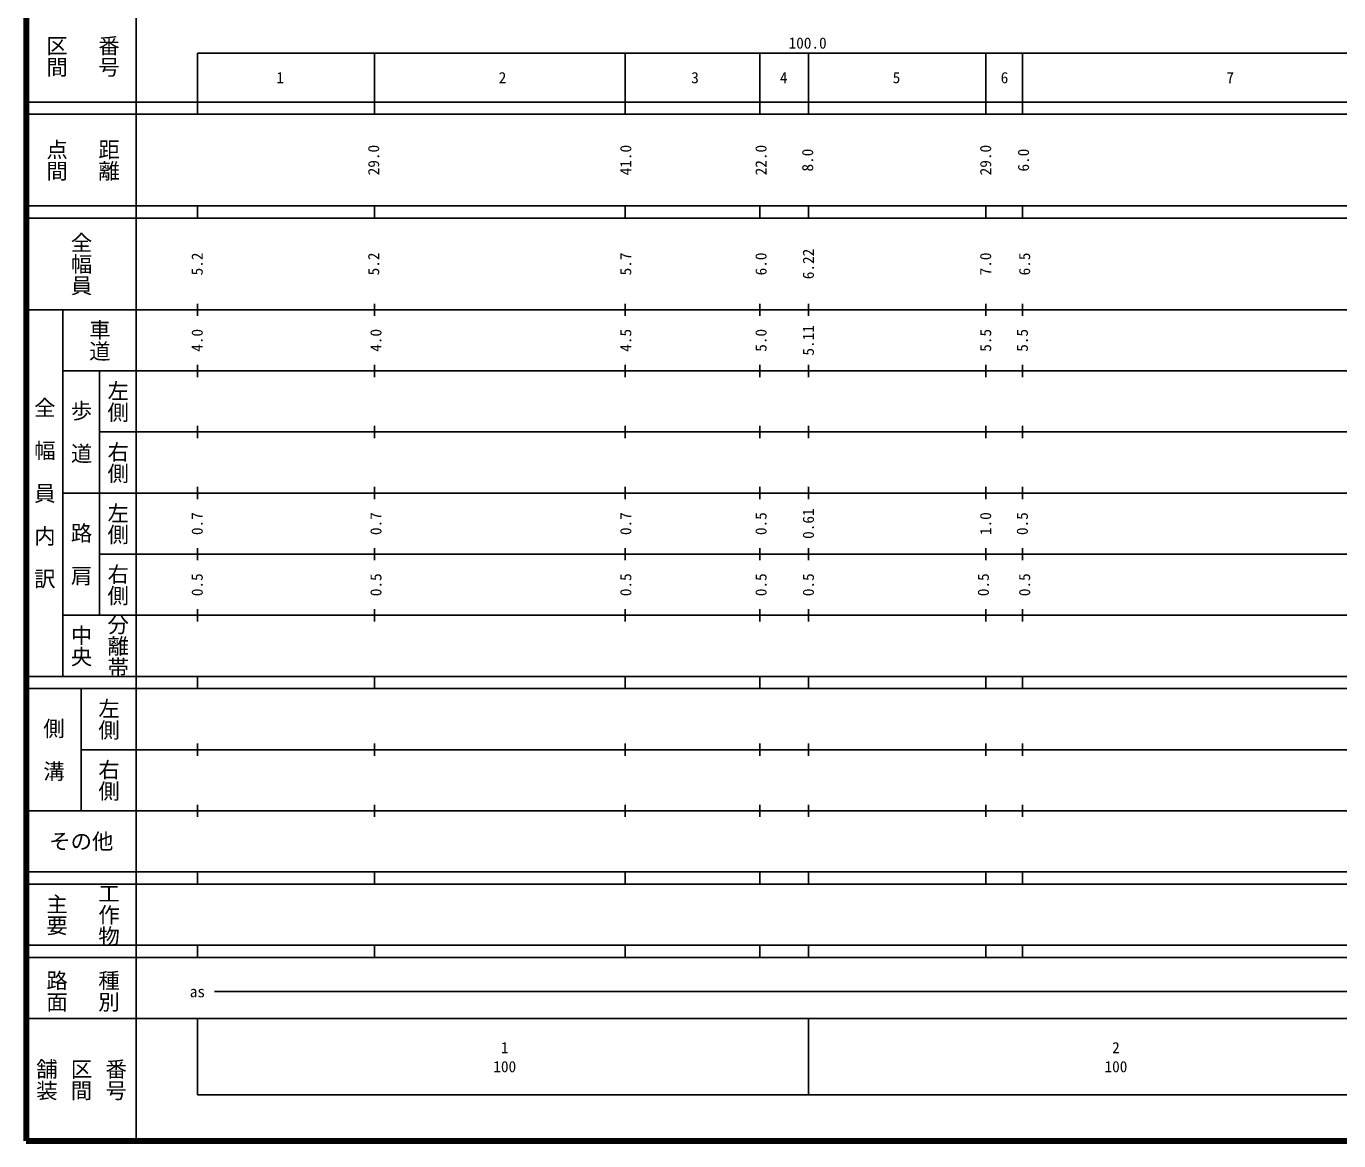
# Model space of a CAD drawing. Units: millimetres on the paper, enlarged 1000 times. Extents: x 40000 to 680000, y 20000 to 380000.
# Drawn here: x 40000 to 254744, y 20000 to 202409 of the extents above; entities that cross this region are included whole.
import ezdxf
from ezdxf.enums import TextEntityAlignment as Align

# ---------------------------------------------------------------- set-up
doc = ezdxf.new("R2010")
doc.units = ezdxf.units.MM
doc.header["$LTSCALE"] = 1000
doc.layers.add('M-TTL', color=2, linetype='Continuous', lineweight=140)
doc.layers.add('M-TTL-BAND', color=7, linetype='Continuous', lineweight=25)
doc.styles.add('@ＭＳ ゴシック', font='')
doc.styles.add('ＭＳ ゴシック', font='')
doc.styles.get('@ＭＳ ゴシック').set_extended_font_data('@MS Gothic')
doc.styles.get('ＭＳ ゴシック').set_extended_font_data('MS Gothic')

msp = doc.modelspace()

# ---------------------------------------------------------------- linework, layer by layer
at = {"layer": 'M-TTL'}
for p, q in [((40000, 380000), (40000, 20000)), ((40000, 20000), (680000, 20000))]:
    msp.add_line(p, q, dxfattribs=at)
at = {"layer": 'M-TTL-BAND'}
for p, q in [((58000, 370000), (58000, 20000)), ((68000, 198000), (579000, 198000)), ((68000, 198000), (68000, 188000)), ((97000, 198000), (97000, 188000)), ((138000, 198000), (138000, 188000)), ((160000, 198000), (160000, 188000)), ((168000, 198000), (168000, 188000)), ((197000, 198000), (197000, 188000)), ((203000, 198000), (203000, 188000)), ((40000, 190000), (579000, 190000)), ((40000, 188000), (579000, 188000)), ((40000, 173000), (579000, 173000)), ((68000, 171000), (68000, 173000)), ((97000, 173000), (97000, 171000)), ((138000, 173000), (138000, 171000)), ((160000, 173000), (160000, 171000)), ((168000, 171000), (168000, 173000)), ((197000, 173000), (197000, 171000)), ((203000, 173000), (203000, 171000)), ((40000, 171000), (579000, 171000)), ((68000, 155000), (68000, 157000)), ((97000, 157000), (97000, 155000)), ((138000, 157000), (138000, 155000)), ((160000, 157000), (160000, 155000)), ((168000, 155000), (168000, 157000)), ((197000, 157000), (197000, 155000)), ((203000, 157000), (203000, 155000)), ((40000, 156000), (579000, 156000)), ((46000, 96000), (46000, 156000)), ((68000, 145000), (68000, 147000)), ((97000, 147000), (97000, 145000)), ((138000, 147000), (138000, 145000)), ((160000, 147000), (160000, 145000)), ((168000, 145000), (168000, 147000)), ((197000, 147000), (197000, 145000)), ((203000, 147000), (203000, 145000)), ((46000, 146000), (579000, 146000)), ((52000, 146000), (52000, 106000)), ((52000, 136000), (579000, 136000)), ((68000, 135000), (68000, 137000)), ((97000, 137000), (97000, 135000)), ((138000, 137000), (138000, 135000)), ((160000, 137000), (160000, 135000)), ((168000, 135000), (168000, 137000)), ((197000, 137000), (197000, 135000)), ((203000, 137000), (203000, 135000)), ((68000, 125000), (68000, 127000)), ((97000, 127000), (97000, 125000)), ((138000, 127000), (138000, 125000)), ((160000, 127000), (160000, 125000)), ((168000, 125000), (168000, 127000)), ((197000, 127000), (197000, 125000)), ((203000, 127000), (203000, 125000)), ((46000, 126000), (579000, 126000)), ((52000, 116000), (579000, 116000)), ((68000, 115000), (68000, 117000)), ((97000, 117000), (97000, 115000)), ((138000, 117000), (138000, 115000)), ((160000, 117000), (160000, 115000)), ((168000, 115000), (168000, 117000)), ((197000, 117000), (197000, 115000)), ((203000, 117000), (203000, 115000)), ((46000, 106000), (579000, 106000)), ((68000, 105000), (68000, 107000)), ((97000, 107000), (97000, 105000)), ((138000, 107000), (138000, 105000)), ((160000, 107000), (160000, 105000)), ((168000, 105000), (168000, 107000)), ((197000, 107000), (197000, 105000)), ((203000, 107000), (203000, 105000)), ((40000, 96000), (579000, 96000)), ((68000, 94000), (68000, 96000)), ((97000, 96000), (97000, 94000)), ((138000, 96000), (138000, 94000)), ((160000, 96000), (160000, 94000)), ((168000, 94000), (168000, 96000)), ((197000, 96000), (197000, 94000)), ((203000, 96000), (203000, 94000)), ((40000, 94000), (579000, 94000)), ((49000, 94000), (49000, 74000)), ((49000, 84000), (579000, 84000)), ((68000, 83000), (68000, 85000)), ((97000, 85000), (97000, 83000)), ((138000, 85000), (138000, 83000)), ((160000, 85000), (160000, 83000)), ((168000, 83000), (168000, 85000)), ((197000, 85000), (197000, 83000)), ((203000, 85000), (203000, 83000)), ((40000, 74000), (579000, 74000)), ((68000, 73000), (68000, 75000)), ((97000, 75000), (97000, 73000)), ((138000, 75000), (138000, 73000)), ((160000, 75000), (160000, 73000)), ((168000, 73000), (168000, 75000)), ((197000, 75000), (197000, 73000)), ((203000, 75000), (203000, 73000)), ((40000, 64000), (579000, 64000)), ((68000, 62000), (68000, 64000)), ((97000, 64000), (97000, 62000)), ((138000, 64000), (138000, 62000)), ((160000, 64000), (160000, 62000)), ((168000, 62000), (168000, 64000)), ((197000, 64000), (197000, 62000)), ((203000, 64000), (203000, 62000)), ((40000, 62000), (579000, 62000)), ((40000, 52000), (579000, 52000)), ((68000, 50000), (68000, 52000)), ((97000, 52000), (97000, 50000)), ((138000, 52000), (138000, 50000)), ((160000, 52000), (160000, 50000)), ((168000, 50000), (168000, 52000)), ((197000, 52000), (197000, 50000)), ((203000, 52000), (203000, 50000)), ((40000, 50000), (579000, 50000)), ((70805, 44406), (565903, 44406)), ((40000, 40000), (579000, 40000)), ((68000, 40000), (68000, 27500)), ((168000, 40000), (168000, 27500)), ((68000, 27500), (579000, 27500))]:
    msp.add_line(p, q, dxfattribs=at)

# ---------------------------------------------------------------- texts
for s, height, rotation, style, p in [('区間', 2566, 270, '@ＭＳ ゴシック', (45000, 197500)), ('番号', 2566, 270, '@ＭＳ ゴシック', (53500, 197500)), ('点間', 2566, 270, '@ＭＳ ゴシック', (45000, 180500)), ('距離', 2566, 270, '@ＭＳ ゴシック', (53500, 180500)), ('29.0', 1833, 90, 'ＭＳ ゴシック', (96831, 180500)), ('41.0', 1833, 90, 'ＭＳ ゴシック', (138082, 180500)), ('22.0', 1833, 90, 'ＭＳ ゴシック', (160208, 180500)), ('29.0', 1833, 90, 'ＭＳ ゴシック', (196960, 180500)), ('8.0', 1833, 90, 'ＭＳ ゴシック', (167831, 180500)), ('6.0', 1833, 90, 'ＭＳ ゴシック', (203147, 180500)), ('全幅員', 2566, 270, '@ＭＳ ゴシック', (49000, 163500)), ('6.22', 1833, 90, 'ＭＳ ゴシック', (167955, 163500)), ('5.2', 1833, 90, 'ＭＳ ゴシック', (67955, 163500)), ('5.2', 1833, 90, 'ＭＳ ゴシック', (96831, 163500)), ('5.7', 1833, 90, 'ＭＳ ゴシック', (138082, 163500)), ('6.0', 1833, 90, 'ＭＳ ゴシック', (160208, 163500)), ('7.0', 1833, 90, 'ＭＳ ゴシック', (196960, 163500)), ('6.5', 1833, 90, 'ＭＳ ゴシック', (203335, 163500)), ('車道', 2566, 270, '@ＭＳ ゴシック', (52000, 151000)), ('4.0', 1833, 90, 'ＭＳ ゴシック', (67955, 151000)), ('4.0', 1833, 90, 'ＭＳ ゴシック', (97206, 151000)), ('4.5', 1833, 90, 'ＭＳ ゴシック', (138082, 151000)), ('5.0', 1833, 90, 'ＭＳ ゴシック', (160208, 151000)), ('5.11', 1833, 90, 'ＭＳ ゴシック', (167955, 151000)), ('5.5', 1833, 90, 'ＭＳ ゴシック', (196960, 151000)), ('5.5', 1833, 90, 'ＭＳ ゴシック', (202960, 151000)), ('左側', 2566, 270, '@ＭＳ ゴシック', (55000, 141000)), ('全\u3000幅\u3000員\u3000内\u3000訳', 2566, 270, '@ＭＳ ゴシック', (43000, 126000)), ('歩\u3000道', 2566, 270, '@ＭＳ ゴシック', (49000, 136000)), ('右側', 2566, 270, '@ＭＳ ゴシック', (55000, 131000)), ('左側', 2566, 270, '@ＭＳ ゴシック', (55000, 121000)), ('0.7', 1833, 90, 'ＭＳ ゴシック', (67955, 121000)), ('0.7', 1833, 90, 'ＭＳ ゴシック', (97206, 121000)), ('0.7', 1833, 90, 'ＭＳ ゴシック', (138082, 121000)), ('0.5', 1833, 90, 'ＭＳ ゴシック', (160208, 121000)), ('0.61', 1833, 90, 'ＭＳ ゴシック', (167955, 121000)), ('1.0', 1833, 90, 'ＭＳ ゴシック', (196960, 121000)), ('0.5', 1833, 90, 'ＭＳ ゴシック', (202960, 121000)), ('路\u3000肩', 2566, 270, '@ＭＳ ゴシック', (49000, 116000)), ('右側', 2566, 270, '@ＭＳ ゴシック', (55000, 111000)), ('0.5', 1833, 90, 'ＭＳ ゴシック', (67955, 111000)), ('0.5', 1833, 90, 'ＭＳ ゴシック', (97206, 111000)), ('0.5', 1833, 90, 'ＭＳ ゴシック', (138082, 111000)), ('0.5', 1833, 90, 'ＭＳ ゴシック', (160208, 111000)), ('0.5', 1833, 90, 'ＭＳ ゴシック', (167955, 111000)), ('0.5', 1833, 90, 'ＭＳ ゴシック', (196585, 111000)), ('0.5', 1833, 90, 'ＭＳ ゴシック', (203335, 111000)), ('分離帯', 2566, 270, '@ＭＳ ゴシック', (55000, 101000)), ('中央', 2566, 270, '@ＭＳ ゴシック', (49000, 101000)), ('左側', 2566, 270, '@ＭＳ ゴシック', (53500, 89000)), ('側\u3000溝', 2566, 270, '@ＭＳ ゴシック', (44500, 84000)), ('右側', 2566, 270, '@ＭＳ ゴシック', (53500, 79000)), ('主要', 2566, 270, '@ＭＳ ゴシック', (45000, 57000)), ('工作物', 2566, 270, '@ＭＳ ゴシック', (53500, 57000)), ('路面', 2566, 270, '@ＭＳ ゴシック', (45000, 44500)), ('種別', 2566, 270, '@ＭＳ ゴシック', (53500, 44500)), ('舗装', 2566, 270, '@ＭＳ ゴシック', (43333, 30000)), ('区間', 2566, 270, '@ＭＳ ゴシック', (49000, 30000)), ('番号', 2566, 270, '@ＭＳ ゴシック', (54667, 30000))]:
    msp.add_text(s, height=height, rotation=rotation, dxfattribs=dict(at, style=style)).set_placement(p, align=Align.MIDDLE_CENTER)
at = {"layer": 'M-TTL-BAND', "style": 'ＭＳ ゴシック'}
msp.add_text('100.0', height=1833, dxfattribs=at).set_placement((167844, 198195), align=Align.BOTTOM_CENTER)
for s, height, p in [('1', 1833, (81549, 194000)), ('2', 1833, (117925, 194000)), ('3', 1833, (149427, 194000)), ('4', 1833, (163935, 194000)), ('5', 1833, (182381, 194000)), ('6', 1833, (200053, 194000)), ('7', 1833, (236991, 194000)), ('その他', 2566, (49000, 69000)), ('as', 1833, (68006, 44406)), ('1', 1833, (118288, 35238)), ('2', 1833, (218288, 35238)), ('100', 1833, (118288, 32131)), ('100', 1833, (218288, 32131))]:
    msp.add_text(s, height=height, dxfattribs=at).set_placement(p, align=Align.MIDDLE_CENTER)

doc.saveas('drawing.dxf')
